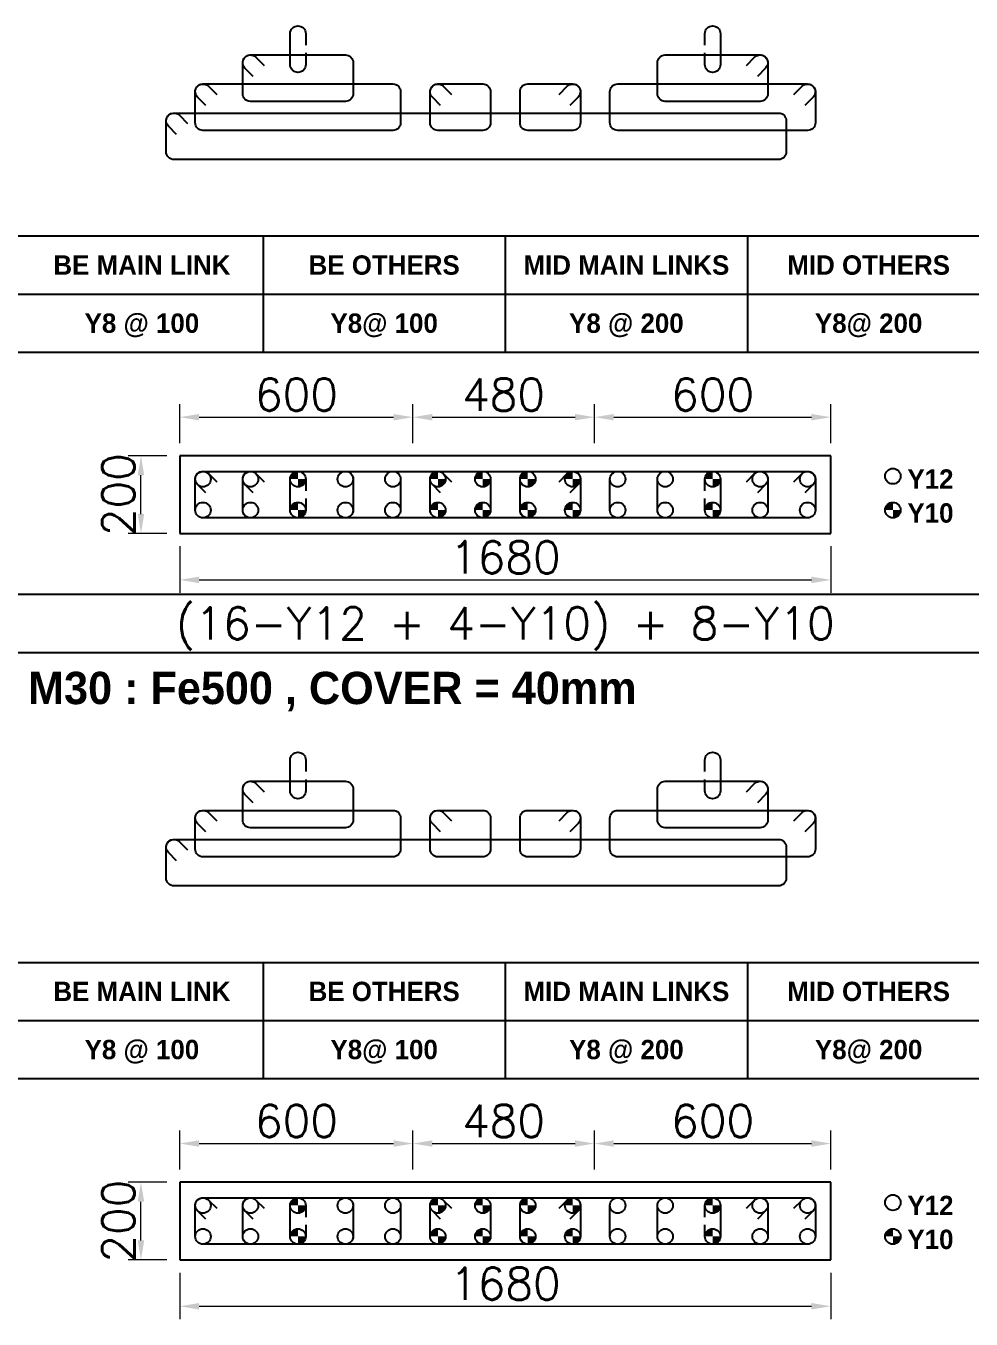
# Model space of a CAD drawing. Header units: millimetres. Extents: x -28707963 to -28231469, y 696001 to 896471.
# Drawn here: x -28305497 to -28298180, y 835758 to 845773 of the extents above; entities that cross this region are included whole.
import ezdxf
from ezdxf.enums import TextEntityAlignment as Align

# ---------------------------------------------------------------- set-up
doc = ezdxf.new("R2010")
doc.units = ezdxf.units.MM
doc.header["$MEASUREMENT"] = 0
doc.header["$PDMODE"] = 34
doc.header["$PDSIZE"] = -8
doc.layers.get('0').update_dxf_attribs({"lineweight": 5})
for name, color, linetype in [('09 COL TEXT-SCH', 2, 'Continuous'), ('14 REINF', 6, 'Continuous'), ('22 TABLE FRAME', 5, 'Continuous'), ('23 STIRRUPS', 5, 'Continuous'), ('TEXT', 4, 'Continuous')]:
    doc.layers.add(name, color=color, linetype=linetype)
doc.layers.add('19 COLUMN', color=1, linetype='Continuous', lineweight=25)
doc.styles.add('adani bold', font='')
doc.styles.add('ROMANS', font='simplex.shx')
doc.styles.get('adani bold').set_extended_font_data('Adani Bold', bold=True)
doc.dimstyles.new('D 50', dxfattribs={"dimscale": 100, "dimtxt": 3, "dimasz": 1.5, "dimexe": 1, "dimexo": 1, "dimgap": 0.5, "dimtad": 1, "dimdec": 0, "dimdsep": 46, "dimtxsty": 'ROMANS', "dimcen": 2.5, "dimclrd": 5, "dimclre": 5, "dimclrt": 4, "dimadec": 0, "dimazin": 0, "dimtfac": 1, "dimtdec": 0, "dimtmove": 0, "dimatfit": 3, "dimfxl": 1, "dimlwd": 0, "dimlwe": 0, "dimarcsym": 0})

# ---------------------------------------------------------------- blocks, each defined once
blk = doc.blocks.new('*D93')
at = {"color": 5, "lineweight": 0, "transparency": 16777216}
for p, q in [((-28304306, 836118), (-28304306, 835758)), ((-28299266, 836118), (-28299266, 835758)), ((-28304156, 835858), (-28299416, 835858))]:
    blk.add_line(p, q, dxfattribs=at)
at = {"color": 5, "transparency": 16777216}
for points in [[(-28304156, 835883), (-28304156, 835833), (-28304306, 835858)], [(-28299416, 835833), (-28299416, 835883), (-28299266, 835858)]]:
    blk.add_solid(points, dxfattribs=at)
at = {"layer": 'Defpoints', "color": 0, "transparency": 16777216}
for p in [(-28304306, 836218), (-28299266, 836218), (-28299266, 835858)]:
    blk.add_point(p, dxfattribs=at)
at = {"color": 4, "transparency": 16777216, "insert": (-28301786, 836033), "char_height": 250, "attachment_point": 5, "style": 'ROMANS'}
blk.add_mtext('1680', dxfattribs=at)
blk = doc.blocks.new('*D94')
at = {"color": 5, "lineweight": 0, "transparency": 16777216}
for p, q in [((-28304306, 841743), (-28304306, 841383)), ((-28299266, 841743), (-28299266, 841383)), ((-28304156, 841483), (-28299416, 841483))]:
    blk.add_line(p, q, dxfattribs=at)
at = {"color": 5, "transparency": 16777216}
for points in [[(-28304156, 841508), (-28304156, 841458), (-28304306, 841483)], [(-28299416, 841458), (-28299416, 841508), (-28299266, 841483)]]:
    blk.add_solid(points, dxfattribs=at)
at = {"layer": 'Defpoints', "color": 0, "transparency": 16777216}
for p in [(-28304306, 841843), (-28299266, 841843), (-28299266, 841483)]:
    blk.add_point(p, dxfattribs=at)
at = {"color": 4, "transparency": 16777216, "insert": (-28301786, 841658), "char_height": 250, "attachment_point": 5, "style": 'ROMANS'}
blk.add_mtext('1680', dxfattribs=at)
blk = doc.blocks.new('*D395')
at = {"color": 5, "lineweight": 0, "transparency": 16777216}
for p, q in [((-28304406, 836818), (-28304706, 836818)), ((-28304606, 836368), (-28304606, 836668)), ((-28304406, 836218), (-28304706, 836218))]:
    blk.add_line(p, q, dxfattribs=at)
at = {"color": 5, "transparency": 16777216}
for points in [[(-28304581, 836668), (-28304631, 836668), (-28304606, 836818)], [(-28304631, 836368), (-28304581, 836368), (-28304606, 836218)]]:
    blk.add_solid(points, dxfattribs=at)
at = {"layer": 'Defpoints', "color": 0, "transparency": 16777216}
for p in [(-28304606, 836818), (-28304306, 836818), (-28304306, 836218)]:
    blk.add_point(p, dxfattribs=at)
at = {"color": 4, "transparency": 16777216, "insert": (-28304781, 836518), "char_height": 250, "attachment_point": 5, "rotation": 90, "style": 'ROMANS'}
blk.add_mtext('200', dxfattribs=at)
blk = doc.blocks.new('*D396')
at = {"color": 5, "lineweight": 0, "transparency": 16777216}
for p, q in [((-28304306, 836918), (-28304306, 837218)), ((-28302501, 836918), (-28302501, 837218)), ((-28304156, 837118), (-28302651, 837118))]:
    blk.add_line(p, q, dxfattribs=at)
at = {"color": 5, "transparency": 16777216}
for points in [[(-28304156, 837143), (-28304156, 837093), (-28304306, 837118)], [(-28302651, 837093), (-28302651, 837143), (-28302501, 837118)]]:
    blk.add_solid(points, dxfattribs=at)
at = {"layer": 'Defpoints', "color": 0, "transparency": 16777216}
for p in [(-28302501, 837118), (-28304306, 836818), (-28302501, 836818)]:
    blk.add_point(p, dxfattribs=at)
at = {"color": 4, "transparency": 16777216, "insert": (-28303403, 837293), "char_height": 250, "attachment_point": 5, "style": 'ROMANS'}
blk.add_mtext('600', dxfattribs=at)
blk = doc.blocks.new('*D397')
at = {"color": 5, "lineweight": 0, "transparency": 16777216}
for p, q in [((-28302501, 836918), (-28302501, 837218)), ((-28301096, 836918), (-28301096, 837218)), ((-28302351, 837118), (-28301246, 837118))]:
    blk.add_line(p, q, dxfattribs=at)
at = {"color": 5, "transparency": 16777216}
for points in [[(-28302351, 837143), (-28302351, 837093), (-28302501, 837118)], [(-28301246, 837093), (-28301246, 837143), (-28301096, 837118)]]:
    blk.add_solid(points, dxfattribs=at)
at = {"layer": 'Defpoints', "color": 0, "transparency": 16777216}
for p in [(-28301096, 837118), (-28302501, 836818), (-28301096, 836818)]:
    blk.add_point(p, dxfattribs=at)
at = {"color": 4, "transparency": 16777216, "insert": (-28301799, 837293), "char_height": 250, "attachment_point": 5, "style": 'ROMANS'}
blk.add_mtext('480', dxfattribs=at)
blk = doc.blocks.new('*D398')
at = {"color": 5, "lineweight": 0, "transparency": 16777216}
for p, q in [((-28301096, 836918), (-28301096, 837218)), ((-28299266, 836918), (-28299266, 837218)), ((-28300946, 837118), (-28299416, 837118))]:
    blk.add_line(p, q, dxfattribs=at)
at = {"color": 5, "transparency": 16777216}
for points in [[(-28300946, 837143), (-28300946, 837093), (-28301096, 837118)], [(-28299416, 837093), (-28299416, 837143), (-28299266, 837118)]]:
    blk.add_solid(points, dxfattribs=at)
at = {"layer": 'Defpoints', "color": 0, "transparency": 16777216}
for p in [(-28299266, 837118), (-28301096, 836818), (-28299266, 836818)]:
    blk.add_point(p, dxfattribs=at)
at = {"color": 4, "transparency": 16777216, "insert": (-28300181, 837293), "char_height": 250, "attachment_point": 5, "style": 'ROMANS'}
blk.add_mtext('600', dxfattribs=at)
blk = doc.blocks.new('*D399')
at = {"color": 5, "lineweight": 0, "transparency": 16777216}
for p, q in [((-28304406, 842443), (-28304706, 842443)), ((-28304606, 841993), (-28304606, 842293)), ((-28304406, 841843), (-28304706, 841843))]:
    blk.add_line(p, q, dxfattribs=at)
at = {"color": 5, "transparency": 16777216}
for points in [[(-28304581, 842293), (-28304631, 842293), (-28304606, 842443)], [(-28304631, 841993), (-28304581, 841993), (-28304606, 841843)]]:
    blk.add_solid(points, dxfattribs=at)
at = {"layer": 'Defpoints', "color": 0, "transparency": 16777216}
for p in [(-28304606, 842443), (-28304306, 842443), (-28304306, 841843)]:
    blk.add_point(p, dxfattribs=at)
at = {"color": 4, "transparency": 16777216, "insert": (-28304781, 842143), "char_height": 250, "attachment_point": 5, "rotation": 90, "style": 'ROMANS'}
blk.add_mtext('200', dxfattribs=at)
blk = doc.blocks.new('*D400')
at = {"color": 5, "lineweight": 0, "transparency": 16777216}
for p, q in [((-28304306, 842543), (-28304306, 842843)), ((-28302501, 842543), (-28302501, 842843)), ((-28304156, 842743), (-28302651, 842743))]:
    blk.add_line(p, q, dxfattribs=at)
at = {"color": 5, "transparency": 16777216}
for points in [[(-28304156, 842768), (-28304156, 842718), (-28304306, 842743)], [(-28302651, 842718), (-28302651, 842768), (-28302501, 842743)]]:
    blk.add_solid(points, dxfattribs=at)
at = {"layer": 'Defpoints', "color": 0, "transparency": 16777216}
for p in [(-28302501, 842743), (-28304306, 842443), (-28302501, 842443)]:
    blk.add_point(p, dxfattribs=at)
at = {"color": 4, "transparency": 16777216, "insert": (-28303403, 842918), "char_height": 250, "attachment_point": 5, "style": 'ROMANS'}
blk.add_mtext('600', dxfattribs=at)
blk = doc.blocks.new('*D401')
at = {"color": 5, "lineweight": 0, "transparency": 16777216}
for p, q in [((-28302501, 842543), (-28302501, 842843)), ((-28301096, 842543), (-28301096, 842843)), ((-28302351, 842743), (-28301246, 842743))]:
    blk.add_line(p, q, dxfattribs=at)
at = {"color": 5, "transparency": 16777216}
for points in [[(-28302351, 842768), (-28302351, 842718), (-28302501, 842743)], [(-28301246, 842718), (-28301246, 842768), (-28301096, 842743)]]:
    blk.add_solid(points, dxfattribs=at)
at = {"layer": 'Defpoints', "color": 0, "transparency": 16777216}
for p in [(-28301096, 842743), (-28302501, 842443), (-28301096, 842443)]:
    blk.add_point(p, dxfattribs=at)
at = {"color": 4, "transparency": 16777216, "insert": (-28301799, 842918), "char_height": 250, "attachment_point": 5, "style": 'ROMANS'}
blk.add_mtext('480', dxfattribs=at)
blk = doc.blocks.new('*D402')
at = {"color": 5, "lineweight": 0, "transparency": 16777216}
for p, q in [((-28301096, 842543), (-28301096, 842843)), ((-28299266, 842543), (-28299266, 842843)), ((-28300946, 842743), (-28299416, 842743))]:
    blk.add_line(p, q, dxfattribs=at)
at = {"color": 5, "transparency": 16777216}
for points in [[(-28300946, 842768), (-28300946, 842718), (-28301096, 842743)], [(-28299416, 842718), (-28299416, 842768), (-28299266, 842743)]]:
    blk.add_solid(points, dxfattribs=at)
at = {"layer": 'Defpoints', "color": 0, "transparency": 16777216}
for p in [(-28299266, 842743), (-28301096, 842443), (-28299266, 842443)]:
    blk.add_point(p, dxfattribs=at)
at = {"color": 4, "transparency": 16777216, "insert": (-28300181, 842918), "char_height": 250, "attachment_point": 5, "style": 'ROMANS'}
blk.add_mtext('600', dxfattribs=at)

msp = doc.modelspace()

# ---------------------------------------------------------------- hatches: boundary and pattern name
at = {"layer": '14 REINF'}
h = msp.add_hatch(color=6, dxfattribs=at)
edge = h.paths.add_edge_path(flags=0)
edge.add_line((-28303451.1, 842263.4), (-28303391.1, 842263.4))
edge.add_line((-28303391.1, 842263.4), (-28303391.1, 842323.4))
edge.add_arc((-28303391.1, 842263.4), 60, 90, 180)
edge = h.paths.add_edge_path(flags=0)
edge.add_line((-28303331.1, 842263.4), (-28303391.1, 842263.4))
edge.add_line((-28303391.1, 842263.4), (-28303391.1, 842203.4))
edge.add_arc((-28303391.1, 842263.4), 60, 270, 360)
h = msp.add_hatch(color=6, dxfattribs=at)
edge = h.paths.add_edge_path(flags=0)
edge.add_line((-28302368.1, 842263.4), (-28302308.1, 842263.4))
edge.add_line((-28302308.1, 842263.4), (-28302308.1, 842323.4))
edge.add_arc((-28302308.1, 842263.4), 60, 90, 180)
edge = h.paths.add_edge_path(flags=0)
edge.add_line((-28302248.1, 842263.4), (-28302308.1, 842263.4))
edge.add_line((-28302308.1, 842263.4), (-28302308.1, 842203.4))
edge.add_arc((-28302308.1, 842263.4), 60, 270, 360)
h = msp.add_hatch(color=6, dxfattribs=at)
edge = h.paths.add_edge_path(flags=0)
edge.add_line((-28302020.1, 842263.4), (-28301960.1, 842263.4))
edge.add_line((-28301960.1, 842263.4), (-28301960.1, 842323.4))
edge.add_arc((-28301960.1, 842263.4), 60, 90, 180)
edge = h.paths.add_edge_path(flags=0)
edge.add_line((-28301900.1, 842263.4), (-28301960.1, 842263.4))
edge.add_line((-28301960.1, 842263.4), (-28301960.1, 842203.4))
edge.add_arc((-28301960.1, 842263.4), 60, 270, 360)
h = msp.add_hatch(color=6, dxfattribs=at)
edge = h.paths.add_edge_path(flags=0)
edge.add_line((-28301672.1, 842263.4), (-28301612.1, 842263.4))
edge.add_line((-28301612.1, 842263.4), (-28301612.1, 842323.4))
edge.add_arc((-28301612.1, 842263.4), 60, 90, 180)
edge = h.paths.add_edge_path(flags=0)
edge.add_line((-28301552.1, 842263.4), (-28301612.1, 842263.4))
edge.add_line((-28301612.1, 842263.4), (-28301612.1, 842203.4))
edge.add_arc((-28301612.1, 842263.4), 60, 270, 360)
h = msp.add_hatch(color=6, dxfattribs=at)
edge = h.paths.add_edge_path(flags=0)
edge.add_line((-28301324.1, 842263.4), (-28301264.1, 842263.4))
edge.add_line((-28301264.1, 842263.4), (-28301264.1, 842323.4))
edge.add_arc((-28301264.1, 842263.4), 60, 90, 180)
edge = h.paths.add_edge_path(flags=0)
edge.add_line((-28301204.1, 842263.4), (-28301264.1, 842263.4))
edge.add_line((-28301264.1, 842263.4), (-28301264.1, 842203.4))
edge.add_arc((-28301264.1, 842263.4), 60, 270, 360)
h = msp.add_hatch(color=6, dxfattribs=at)
edge = h.paths.add_edge_path(flags=0)
edge.add_line((-28300241.1, 842263.4), (-28300181.1, 842263.4))
edge.add_line((-28300181.1, 842263.4), (-28300181.1, 842323.4))
edge.add_arc((-28300181.1, 842263.4), 60, 90, 180)
edge = h.paths.add_edge_path(flags=0)
edge.add_line((-28300121.1, 842263.4), (-28300181.1, 842263.4))
edge.add_line((-28300181.1, 842263.4), (-28300181.1, 842203.4))
edge.add_arc((-28300181.1, 842263.4), 60, 270, 360)
h = msp.add_hatch(color=6, dxfattribs=at)
edge = h.paths.add_edge_path(flags=0)
edge.add_line((-28303451.1, 842023.4), (-28303391.1, 842023.4))
edge.add_line((-28303391.1, 842023.4), (-28303391.1, 842083.4))
edge.add_arc((-28303391.1, 842023.4), 60, 90, 180)
edge = h.paths.add_edge_path(flags=0)
edge.add_line((-28303331.1, 842023.4), (-28303391.1, 842023.4))
edge.add_line((-28303391.1, 842023.4), (-28303391.1, 841963.4))
edge.add_arc((-28303391.1, 842023.4), 60, 270, 360)
h = msp.add_hatch(color=6, dxfattribs=at)
edge = h.paths.add_edge_path(flags=0)
edge.add_line((-28302368.1, 842023.4), (-28302308.1, 842023.4))
edge.add_line((-28302308.1, 842023.4), (-28302308.1, 842083.4))
edge.add_arc((-28302308.1, 842023.4), 60, 90, 180)
edge = h.paths.add_edge_path(flags=0)
edge.add_line((-28302248.1, 842023.4), (-28302308.1, 842023.4))
edge.add_line((-28302308.1, 842023.4), (-28302308.1, 841963.4))
edge.add_arc((-28302308.1, 842023.4), 60, 270, 360)
h = msp.add_hatch(color=6, dxfattribs=at)
edge = h.paths.add_edge_path(flags=0)
edge.add_line((-28302020.1, 842023.4), (-28301960.1, 842023.4))
edge.add_line((-28301960.1, 842023.4), (-28301960.1, 842083.4))
edge.add_arc((-28301960.1, 842023.4), 60, 90, 180)
edge = h.paths.add_edge_path(flags=0)
edge.add_line((-28301900.1, 842023.4), (-28301960.1, 842023.4))
edge.add_line((-28301960.1, 842023.4), (-28301960.1, 841963.4))
edge.add_arc((-28301960.1, 842023.4), 60, 270, 360)
h = msp.add_hatch(color=6, dxfattribs=at)
edge = h.paths.add_edge_path(flags=0)
edge.add_line((-28301672.1, 842023.4), (-28301612.1, 842023.4))
edge.add_line((-28301612.1, 842023.4), (-28301612.1, 842083.4))
edge.add_arc((-28301612.1, 842023.4), 60, 90, 180)
edge = h.paths.add_edge_path(flags=0)
edge.add_line((-28301552.1, 842023.4), (-28301612.1, 842023.4))
edge.add_line((-28301612.1, 842023.4), (-28301612.1, 841963.4))
edge.add_arc((-28301612.1, 842023.4), 60, 270, 360)
h = msp.add_hatch(color=6, dxfattribs=at)
edge = h.paths.add_edge_path(flags=0)
edge.add_line((-28301324.1, 842023.4), (-28301264.1, 842023.4))
edge.add_line((-28301264.1, 842023.4), (-28301264.1, 842083.4))
edge.add_arc((-28301264.1, 842023.4), 60, 90, 180)
edge = h.paths.add_edge_path(flags=0)
edge.add_line((-28301204.1, 842023.4), (-28301264.1, 842023.4))
edge.add_line((-28301264.1, 842023.4), (-28301264.1, 841963.4))
edge.add_arc((-28301264.1, 842023.4), 60, 270, 360)
h = msp.add_hatch(color=6, dxfattribs=at)
edge = h.paths.add_edge_path(flags=0)
edge.add_line((-28300241.1, 842023.4), (-28300181.1, 842023.4))
edge.add_line((-28300181.1, 842023.4), (-28300181.1, 842083.4))
edge.add_arc((-28300181.1, 842023.4), 60, 90, 180)
edge = h.paths.add_edge_path(flags=0)
edge.add_line((-28300121.1, 842023.4), (-28300181.1, 842023.4))
edge.add_line((-28300181.1, 842023.4), (-28300181.1, 841963.4))
edge.add_arc((-28300181.1, 842023.4), 60, 270, 360)
h = msp.add_hatch(color=6, dxfattribs=at)
edge = h.paths.add_edge_path(flags=0)
edge.add_line((-28298846.1, 842023.4), (-28298786.1, 842023.4))
edge.add_line((-28298786.1, 842023.4), (-28298786.1, 842083.4))
edge.add_arc((-28298786.1, 842023.4), 60, 90, 180)
edge = h.paths.add_edge_path(flags=0)
edge.add_line((-28298726.1, 842023.4), (-28298786.1, 842023.4))
edge.add_line((-28298786.1, 842023.4), (-28298786.1, 841963.4))
edge.add_arc((-28298786.1, 842023.4), 60, 270, 360)
h = msp.add_hatch(color=6, dxfattribs=at)
edge = h.paths.add_edge_path(flags=0)
edge.add_line((-28303451.1, 836638.4), (-28303391.1, 836638.4))
edge.add_line((-28303391.1, 836638.4), (-28303391.1, 836698.4))
edge.add_arc((-28303391.1, 836638.4), 60, 90, 180)
edge = h.paths.add_edge_path(flags=0)
edge.add_line((-28303331.1, 836638.4), (-28303391.1, 836638.4))
edge.add_line((-28303391.1, 836638.4), (-28303391.1, 836578.4))
edge.add_arc((-28303391.1, 836638.4), 60, 270, 360)
h = msp.add_hatch(color=6, dxfattribs=at)
edge = h.paths.add_edge_path(flags=0)
edge.add_line((-28302368.1, 836638.4), (-28302308.1, 836638.4))
edge.add_line((-28302308.1, 836638.4), (-28302308.1, 836698.4))
edge.add_arc((-28302308.1, 836638.4), 60, 90, 180)
edge = h.paths.add_edge_path(flags=0)
edge.add_line((-28302248.1, 836638.4), (-28302308.1, 836638.4))
edge.add_line((-28302308.1, 836638.4), (-28302308.1, 836578.4))
edge.add_arc((-28302308.1, 836638.4), 60, 270, 360)
h = msp.add_hatch(color=6, dxfattribs=at)
edge = h.paths.add_edge_path(flags=0)
edge.add_line((-28302020.1, 836638.4), (-28301960.1, 836638.4))
edge.add_line((-28301960.1, 836638.4), (-28301960.1, 836698.4))
edge.add_arc((-28301960.1, 836638.4), 60, 90, 180)
edge = h.paths.add_edge_path(flags=0)
edge.add_line((-28301900.1, 836638.4), (-28301960.1, 836638.4))
edge.add_line((-28301960.1, 836638.4), (-28301960.1, 836578.4))
edge.add_arc((-28301960.1, 836638.4), 60, 270, 360)
h = msp.add_hatch(color=6, dxfattribs=at)
edge = h.paths.add_edge_path(flags=0)
edge.add_line((-28301672.1, 836638.4), (-28301612.1, 836638.4))
edge.add_line((-28301612.1, 836638.4), (-28301612.1, 836698.4))
edge.add_arc((-28301612.1, 836638.4), 60, 90, 180)
edge = h.paths.add_edge_path(flags=0)
edge.add_line((-28301552.1, 836638.4), (-28301612.1, 836638.4))
edge.add_line((-28301612.1, 836638.4), (-28301612.1, 836578.4))
edge.add_arc((-28301612.1, 836638.4), 60, 270, 360)
h = msp.add_hatch(color=6, dxfattribs=at)
edge = h.paths.add_edge_path(flags=0)
edge.add_line((-28301324.1, 836638.4), (-28301264.1, 836638.4))
edge.add_line((-28301264.1, 836638.4), (-28301264.1, 836698.4))
edge.add_arc((-28301264.1, 836638.4), 60, 90, 180)
edge = h.paths.add_edge_path(flags=0)
edge.add_line((-28301204.1, 836638.4), (-28301264.1, 836638.4))
edge.add_line((-28301264.1, 836638.4), (-28301264.1, 836578.4))
edge.add_arc((-28301264.1, 836638.4), 60, 270, 360)
h = msp.add_hatch(color=6, dxfattribs=at)
edge = h.paths.add_edge_path(flags=0)
edge.add_line((-28300241.1, 836638.4), (-28300181.1, 836638.4))
edge.add_line((-28300181.1, 836638.4), (-28300181.1, 836698.4))
edge.add_arc((-28300181.1, 836638.4), 60, 90, 180)
edge = h.paths.add_edge_path(flags=0)
edge.add_line((-28300121.1, 836638.4), (-28300181.1, 836638.4))
edge.add_line((-28300181.1, 836638.4), (-28300181.1, 836578.4))
edge.add_arc((-28300181.1, 836638.4), 60, 270, 360)
h = msp.add_hatch(color=6, dxfattribs=at)
edge = h.paths.add_edge_path(flags=0)
edge.add_line((-28303451.1, 836398.4), (-28303391.1, 836398.4))
edge.add_line((-28303391.1, 836398.4), (-28303391.1, 836458.4))
edge.add_arc((-28303391.1, 836398.4), 60, 90, 180)
edge = h.paths.add_edge_path(flags=0)
edge.add_line((-28303331.1, 836398.4), (-28303391.1, 836398.4))
edge.add_line((-28303391.1, 836398.4), (-28303391.1, 836338.4))
edge.add_arc((-28303391.1, 836398.4), 60, 270, 360)
h = msp.add_hatch(color=6, dxfattribs=at)
edge = h.paths.add_edge_path(flags=0)
edge.add_line((-28302368.1, 836398.4), (-28302308.1, 836398.4))
edge.add_line((-28302308.1, 836398.4), (-28302308.1, 836458.4))
edge.add_arc((-28302308.1, 836398.4), 60, 90, 180)
edge = h.paths.add_edge_path(flags=0)
edge.add_line((-28302248.1, 836398.4), (-28302308.1, 836398.4))
edge.add_line((-28302308.1, 836398.4), (-28302308.1, 836338.4))
edge.add_arc((-28302308.1, 836398.4), 60, 270, 360)
h = msp.add_hatch(color=6, dxfattribs=at)
edge = h.paths.add_edge_path(flags=0)
edge.add_line((-28302020.1, 836398.4), (-28301960.1, 836398.4))
edge.add_line((-28301960.1, 836398.4), (-28301960.1, 836458.4))
edge.add_arc((-28301960.1, 836398.4), 60, 90, 180)
edge = h.paths.add_edge_path(flags=0)
edge.add_line((-28301900.1, 836398.4), (-28301960.1, 836398.4))
edge.add_line((-28301960.1, 836398.4), (-28301960.1, 836338.4))
edge.add_arc((-28301960.1, 836398.4), 60, 270, 360)
h = msp.add_hatch(color=6, dxfattribs=at)
edge = h.paths.add_edge_path(flags=0)
edge.add_line((-28301672.1, 836398.4), (-28301612.1, 836398.4))
edge.add_line((-28301612.1, 836398.4), (-28301612.1, 836458.4))
edge.add_arc((-28301612.1, 836398.4), 60, 90, 180)
edge = h.paths.add_edge_path(flags=0)
edge.add_line((-28301552.1, 836398.4), (-28301612.1, 836398.4))
edge.add_line((-28301612.1, 836398.4), (-28301612.1, 836338.4))
edge.add_arc((-28301612.1, 836398.4), 60, 270, 360)
h = msp.add_hatch(color=6, dxfattribs=at)
edge = h.paths.add_edge_path(flags=0)
edge.add_line((-28301324.1, 836398.4), (-28301264.1, 836398.4))
edge.add_line((-28301264.1, 836398.4), (-28301264.1, 836458.4))
edge.add_arc((-28301264.1, 836398.4), 60, 90, 180)
edge = h.paths.add_edge_path(flags=0)
edge.add_line((-28301204.1, 836398.4), (-28301264.1, 836398.4))
edge.add_line((-28301264.1, 836398.4), (-28301264.1, 836338.4))
edge.add_arc((-28301264.1, 836398.4), 60, 270, 360)
h = msp.add_hatch(color=6, dxfattribs=at)
edge = h.paths.add_edge_path(flags=0)
edge.add_line((-28300241.1, 836398.4), (-28300181.1, 836398.4))
edge.add_line((-28300181.1, 836398.4), (-28300181.1, 836458.4))
edge.add_arc((-28300181.1, 836398.4), 60, 90, 180)
edge = h.paths.add_edge_path(flags=0)
edge.add_line((-28300121.1, 836398.4), (-28300181.1, 836398.4))
edge.add_line((-28300181.1, 836398.4), (-28300181.1, 836338.4))
edge.add_arc((-28300181.1, 836398.4), 60, 270, 360)
h = msp.add_hatch(color=6, dxfattribs=at)
edge = h.paths.add_edge_path(flags=0)
edge.add_line((-28298846.1, 836398.4), (-28298786.1, 836398.4))
edge.add_line((-28298786.1, 836398.4), (-28298786.1, 836458.4))
edge.add_arc((-28298786.1, 836398.4), 60, 90, 180)
edge = h.paths.add_edge_path(flags=0)
edge.add_line((-28298726.1, 836398.4), (-28298786.1, 836398.4))
edge.add_line((-28298786.1, 836398.4), (-28298786.1, 836338.4))
edge.add_arc((-28298786.1, 836398.4), 60, 270, 360)

# ---------------------------------------------------------------- linework, layer by layer
at = {"layer": '14 REINF', "color": 6}
for centre in [(-28304126.1, 842263.4), (-28303758.6, 842263.4), (-28303391.1, 842263.4), (-28303023.6, 842263.4), (-28302656.1, 842263.4), (-28302308.1, 842263.4), (-28301960.1, 842263.4), (-28301612.1, 842263.4), (-28301264.1, 842263.4), (-28300916.1, 842263.4), (-28300548.6, 842263.4), (-28300181.1, 842263.4), (-28299813.6, 842263.4), (-28299446.1, 842263.4), (-28298786.1, 842285.9), (-28304126.1, 842023.4), (-28303758.6, 842023.4), (-28303391.1, 842023.4), (-28303023.6, 842023.4), (-28302656.1, 842023.4), (-28302308.1, 842023.4), (-28301960.1, 842023.4), (-28301612.1, 842023.4), (-28301264.1, 842023.4), (-28300916.1, 842023.4), (-28300548.6, 842023.4), (-28300181.1, 842023.4), (-28299813.6, 842023.4), (-28299446.1, 842023.4), (-28298786.1, 842023.4), (-28304126.1, 836638.4), (-28303758.6, 836638.4), (-28303391.1, 836638.4), (-28303023.6, 836638.4), (-28302656.1, 836638.4), (-28302308.1, 836638.4), (-28301960.1, 836638.4), (-28301612.1, 836638.4), (-28301264.1, 836638.4), (-28300916.1, 836638.4), (-28300548.6, 836638.4), (-28300181.1, 836638.4), (-28299813.6, 836638.4), (-28299446.1, 836638.4), (-28298786.1, 836660.9), (-28304126.1, 836398.4), (-28303758.6, 836398.4), (-28303391.1, 836398.4), (-28303023.6, 836398.4), (-28302656.1, 836398.4), (-28302308.1, 836398.4), (-28301960.1, 836398.4), (-28301612.1, 836398.4), (-28301264.1, 836398.4), (-28300916.1, 836398.4), (-28300548.6, 836398.4), (-28300181.1, 836398.4), (-28299813.6, 836398.4), (-28299446.1, 836398.4), (-28298786.1, 836398.4)]:
    msp.add_circle(centre, 60, dxfattribs=at)
at = {"layer": '19 COLUMN', "color": 4}
for points in [[(-28299266.1, 842443.4), (-28304306.1, 842443.4)], [(-28304306.1, 842443.4), (-28304306.1, 841843.4)], [(-28299266.1, 841843.4), (-28299266.1, 842443.4)], [(-28304306.1, 841843.4), (-28299266.1, 841843.4)], [(-28299266.1, 836818.4), (-28304306.1, 836818.4)], [(-28304306.1, 836818.4), (-28304306.1, 836218.4)], [(-28299266.1, 836218.4), (-28299266.1, 836818.4)], [(-28304306.1, 836218.4), (-28299266.1, 836218.4)]]:
    msp.add_lwpolyline(points, dxfattribs=at)
at = {"layer": '22 TABLE FRAME', "color": 5, "linetype": 'Continuous'}
for p, q in [((-28330286.1, 844146.2), (-28245536.1, 844146.2)), ((-28303661.1, 844146.2), (-28303661.1, 843246.2)), ((-28301786.1, 844146.2), (-28301786.1, 843246.2)), ((-28299911.1, 844146.2), (-28299911.1, 843246.2)), ((-28330286.1, 843696.2), (-28245536.1, 843696.2)), ((-28330286.1, 843246.2), (-28245536.1, 843246.2)), ((-28330286.1, 841371.2), (-28245536.1, 841371.2)), ((-28334786.1, 840921.2), (-28245536.1, 840921.2)), ((-28330286.1, 838521.2), (-28245536.1, 838521.2)), ((-28303661.1, 838521.2), (-28303661.1, 837621.2)), ((-28301786.1, 838521.2), (-28301786.1, 837621.2)), ((-28299911.1, 838521.2), (-28299911.1, 837621.2)), ((-28330286.1, 838071.2), (-28245536.1, 838071.2)), ((-28330286.1, 837621.2), (-28245536.1, 837621.2))]:
    msp.add_line(p, q, dxfattribs=at)
at = {"layer": '23 STIRRUPS', "color": 5}
for points in [[(-28303331.1, 845563.4), (-28303331.1, 845473.4, -1), (-28303451.1, 845473.4), (-28303451.1, 845713.4, -1), (-28303331.1, 845713.4), (-28303331.1, 845623.4)], [(-28300241.1, 845623.4), (-28300241.1, 845713.4, -1), (-28300121.1, 845713.4), (-28300121.1, 845473.4, -1), (-28300241.1, 845473.4), (-28300241.1, 845563.4)], [(-28303737.4, 845382.3), (-28303801, 845445.9, -0.668178), (-28303758.6, 845548.4), (-28303023.6, 845548.4, -0.4142136), (-28302963.6, 845488.4), (-28302963.6, 845248.4, -0.4142136), (-28303023.6, 845188.4), (-28303758.6, 845188.4, -0.4142136), (-28303818.6, 845248.4), (-28303818.6, 845488.4, -0.6681793), (-28303716.2, 845530.8), (-28303652.5, 845467.1)], [(-28299919.7, 845467.1), (-28299856, 845530.8, -0.6681793), (-28299753.6, 845488.4), (-28299753.6, 845248.4, -0.4142136), (-28299813.6, 845188.4), (-28300548.6, 845188.4, -0.4142136), (-28300608.6, 845248.4), (-28300608.6, 845488.4, -0.4142136), (-28300548.6, 845548.4), (-28299813.6, 845548.4, -0.668178), (-28299771.2, 845445.9), (-28299834.8, 845382.3)], [(-28304104.9, 845157.3), (-28304168.5, 845220.9, -0.668178), (-28304126.1, 845323.4), (-28302656.1, 845323.4, -0.4142136), (-28302596.1, 845263.4), (-28302596.1, 845023.4, -0.4142136), (-28302656.1, 844963.4), (-28304126.1, 844963.4, -0.4142136), (-28304186.1, 845023.4), (-28304186.1, 845263.4, -0.6681793), (-28304083.7, 845305.8), (-28304020, 845242.1)], [(-28302286.9, 845157.3), (-28302350.5, 845220.9, -0.668178), (-28302308.1, 845323.4), (-28301960.1, 845323.4, -0.4142136), (-28301900.1, 845263.4), (-28301900.1, 845023.4, -0.4142136), (-28301960.1, 844963.4), (-28302308.1, 844963.4, -0.4142136), (-28302368.1, 845023.4), (-28302368.1, 845263.4, -0.6681793), (-28302265.7, 845305.8), (-28302202, 845242.1)], [(-28301370.2, 845242.1), (-28301306.5, 845305.8, -0.6681793), (-28301204.1, 845263.4), (-28301204.1, 845023.4, -0.4142136), (-28301264.1, 844963.4), (-28301612.1, 844963.4, -0.4142136), (-28301672.1, 845023.4), (-28301672.1, 845263.4, -0.4142136), (-28301612.1, 845323.4), (-28301264.1, 845323.4, -0.668178), (-28301221.7, 845220.9), (-28301285.3, 845157.3)], [(-28299552.2, 845242.1), (-28299488.5, 845305.8, -0.6681793), (-28299386.1, 845263.4), (-28299386.1, 845023.4, -0.4142136), (-28299446.1, 844963.4), (-28300916.1, 844963.4, -0.4142136), (-28300976.1, 845023.4), (-28300976.1, 845263.4, -0.4142136), (-28300916.1, 845323.4), (-28299446.1, 845323.4, -0.668178), (-28299403.7, 845220.9), (-28299467.3, 845157.3)], [(-28304329.9, 844932.3), (-28304393.5, 844995.9, -0.668178), (-28304351.1, 845098.4), (-28299671.1, 845098.4, -0.4142136), (-28299611.1, 845038.4), (-28299611.1, 844798.4, -0.4142136), (-28299671.1, 844738.4), (-28304351.1, 844738.4, -0.4142136), (-28304411.1, 844798.4), (-28304411.1, 845038.4, -0.6681793), (-28304308.7, 845080.8), (-28304245, 845017.1)], [(-28304104.9, 842157.3), (-28304168.5, 842220.9, -0.668178), (-28304126.1, 842323.4), (-28299446.1, 842323.4, -0.4142136), (-28299386.1, 842263.4), (-28299386.1, 842023.4, -0.4142136), (-28299446.1, 841963.4), (-28304126.1, 841963.4, -0.4142136), (-28304186.1, 842023.4), (-28304186.1, 842263.4, -0.6681793), (-28304083.7, 842305.8), (-28304020, 842242.1)], [(-28304104.9, 842157.3), (-28304168.5, 842220.9, -0.668178), (-28304126.1, 842323.4), (-28302656.1, 842323.4, -0.4142136), (-28302596.1, 842263.4), (-28302596.1, 842023.4, -0.4142136), (-28302656.1, 841963.4), (-28304126.1, 841963.4, -0.4142136), (-28304186.1, 842023.4), (-28304186.1, 842263.4, -0.6681793), (-28304083.7, 842305.8), (-28304020, 842242.1)], [(-28303737.4, 842157.3), (-28303801, 842220.9, -0.668178), (-28303758.6, 842323.4), (-28303023.6, 842323.4, -0.4142136), (-28302963.6, 842263.4), (-28302963.6, 842023.4, -0.4142136), (-28303023.6, 841963.4), (-28303758.6, 841963.4, -0.4142136), (-28303818.6, 842023.4), (-28303818.6, 842263.4, -0.6681793), (-28303716.2, 842305.8), (-28303652.5, 842242.1)], [(-28303331.1, 842113.4), (-28303331.1, 842023.4, -1), (-28303451.1, 842023.4), (-28303451.1, 842263.4, -1), (-28303331.1, 842263.4), (-28303331.1, 842173.4)], [(-28302286.9, 842157.3), (-28302350.5, 842220.9, -0.668178), (-28302308.1, 842323.4), (-28301960.1, 842323.4, -0.4142136), (-28301900.1, 842263.4), (-28301900.1, 842023.4, -0.4142136), (-28301960.1, 841963.4), (-28302308.1, 841963.4, -0.4142136), (-28302368.1, 842023.4), (-28302368.1, 842263.4, -0.6681793), (-28302265.7, 842305.8), (-28302202, 842242.1)], [(-28301370.2, 842242.1), (-28301306.5, 842305.8, -0.6681793), (-28301204.1, 842263.4), (-28301204.1, 842023.4, -0.4142136), (-28301264.1, 841963.4), (-28301612.1, 841963.4, -0.4142136), (-28301672.1, 842023.4), (-28301672.1, 842263.4, -0.4142136), (-28301612.1, 842323.4), (-28301264.1, 842323.4, -0.668178), (-28301221.7, 842220.9), (-28301285.3, 842157.3)], [(-28299552.2, 842242.1), (-28299488.5, 842305.8, -0.6681793), (-28299386.1, 842263.4), (-28299386.1, 842023.4, -0.4142136), (-28299446.1, 841963.4), (-28300916.1, 841963.4, -0.4142136), (-28300976.1, 842023.4), (-28300976.1, 842263.4, -0.4142136), (-28300916.1, 842323.4), (-28299446.1, 842323.4, -0.668178), (-28299403.7, 842220.9), (-28299467.3, 842157.3)], [(-28299919.7, 842242.1), (-28299856, 842305.8, -0.6681793), (-28299753.6, 842263.4), (-28299753.6, 842023.4, -0.4142136), (-28299813.6, 841963.4), (-28300548.6, 841963.4, -0.4142136), (-28300608.6, 842023.4), (-28300608.6, 842263.4, -0.4142136), (-28300548.6, 842323.4), (-28299813.6, 842323.4, -0.668178), (-28299771.2, 842220.9), (-28299834.8, 842157.3)], [(-28300241.1, 842173.4), (-28300241.1, 842263.4, -1), (-28300121.1, 842263.4), (-28300121.1, 842023.4, -1), (-28300241.1, 842023.4), (-28300241.1, 842113.4)], [(-28303331.1, 839938.4), (-28303331.1, 839848.4, -1), (-28303451.1, 839848.4), (-28303451.1, 840088.4, -1), (-28303331.1, 840088.4), (-28303331.1, 839998.4)], [(-28300241.1, 839998.4), (-28300241.1, 840088.4, -1), (-28300121.1, 840088.4), (-28300121.1, 839848.4, -1), (-28300241.1, 839848.4), (-28300241.1, 839938.4)], [(-28303737.4, 839757.3), (-28303801, 839820.9, -0.668178), (-28303758.6, 839923.4), (-28303023.6, 839923.4, -0.4142136), (-28302963.6, 839863.4), (-28302963.6, 839623.4, -0.4142136), (-28303023.6, 839563.4), (-28303758.6, 839563.4, -0.4142136), (-28303818.6, 839623.4), (-28303818.6, 839863.4, -0.6681793), (-28303716.2, 839905.8), (-28303652.5, 839842.1)], [(-28299919.7, 839842.1), (-28299856, 839905.8, -0.6681793), (-28299753.6, 839863.4), (-28299753.6, 839623.4, -0.4142136), (-28299813.6, 839563.4), (-28300548.6, 839563.4, -0.4142136), (-28300608.6, 839623.4), (-28300608.6, 839863.4, -0.4142136), (-28300548.6, 839923.4), (-28299813.6, 839923.4, -0.668178), (-28299771.2, 839820.9), (-28299834.8, 839757.3)], [(-28304104.9, 839532.3), (-28304168.5, 839595.9, -0.668178), (-28304126.1, 839698.4), (-28302656.1, 839698.4, -0.4142136), (-28302596.1, 839638.4), (-28302596.1, 839398.4, -0.4142136), (-28302656.1, 839338.4), (-28304126.1, 839338.4, -0.4142136), (-28304186.1, 839398.4), (-28304186.1, 839638.4, -0.6681793), (-28304083.7, 839680.8), (-28304020, 839617.1)], [(-28302286.9, 839532.3), (-28302350.5, 839595.9, -0.668178), (-28302308.1, 839698.4), (-28301960.1, 839698.4, -0.4142136), (-28301900.1, 839638.4), (-28301900.1, 839398.4, -0.4142136), (-28301960.1, 839338.4), (-28302308.1, 839338.4, -0.4142136), (-28302368.1, 839398.4), (-28302368.1, 839638.4, -0.6681793), (-28302265.7, 839680.8), (-28302202, 839617.1)], [(-28301370.2, 839617.1), (-28301306.5, 839680.8, -0.6681793), (-28301204.1, 839638.4), (-28301204.1, 839398.4, -0.4142136), (-28301264.1, 839338.4), (-28301612.1, 839338.4, -0.4142136), (-28301672.1, 839398.4), (-28301672.1, 839638.4, -0.4142136), (-28301612.1, 839698.4), (-28301264.1, 839698.4, -0.668178), (-28301221.7, 839595.9), (-28301285.3, 839532.3)], [(-28299552.2, 839617.1), (-28299488.5, 839680.8, -0.6681793), (-28299386.1, 839638.4), (-28299386.1, 839398.4, -0.4142136), (-28299446.1, 839338.4), (-28300916.1, 839338.4, -0.4142136), (-28300976.1, 839398.4), (-28300976.1, 839638.4, -0.4142136), (-28300916.1, 839698.4), (-28299446.1, 839698.4, -0.668178), (-28299403.7, 839595.9), (-28299467.3, 839532.3)], [(-28304329.9, 839307.3), (-28304393.5, 839370.9, -0.668178), (-28304351.1, 839473.4), (-28299671.1, 839473.4, -0.4142136), (-28299611.1, 839413.4), (-28299611.1, 839173.4, -0.4142136), (-28299671.1, 839113.4), (-28304351.1, 839113.4, -0.4142136), (-28304411.1, 839173.4), (-28304411.1, 839413.4, -0.6681793), (-28304308.7, 839455.8), (-28304245, 839392.1)], [(-28304104.9, 836532.3), (-28304168.5, 836595.9, -0.668178), (-28304126.1, 836698.4), (-28299446.1, 836698.4, -0.4142136), (-28299386.1, 836638.4), (-28299386.1, 836398.4, -0.4142136), (-28299446.1, 836338.4), (-28304126.1, 836338.4, -0.4142136), (-28304186.1, 836398.4), (-28304186.1, 836638.4, -0.6681793), (-28304083.7, 836680.8), (-28304020, 836617.1)], [(-28304104.9, 836532.3), (-28304168.5, 836595.9, -0.668178), (-28304126.1, 836698.4), (-28302656.1, 836698.4, -0.4142136), (-28302596.1, 836638.4), (-28302596.1, 836398.4, -0.4142136), (-28302656.1, 836338.4), (-28304126.1, 836338.4, -0.4142136), (-28304186.1, 836398.4), (-28304186.1, 836638.4, -0.6681793), (-28304083.7, 836680.8), (-28304020, 836617.1)], [(-28303737.4, 836532.3), (-28303801, 836595.9, -0.668178), (-28303758.6, 836698.4), (-28303023.6, 836698.4, -0.4142136), (-28302963.6, 836638.4), (-28302963.6, 836398.4, -0.4142136), (-28303023.6, 836338.4), (-28303758.6, 836338.4, -0.4142136), (-28303818.6, 836398.4), (-28303818.6, 836638.4, -0.6681793), (-28303716.2, 836680.8), (-28303652.5, 836617.1)], [(-28303331.1, 836488.4), (-28303331.1, 836398.4, -1), (-28303451.1, 836398.4), (-28303451.1, 836638.4, -1), (-28303331.1, 836638.4), (-28303331.1, 836548.4)], [(-28302286.9, 836532.3), (-28302350.5, 836595.9, -0.668178), (-28302308.1, 836698.4), (-28301960.1, 836698.4, -0.4142136), (-28301900.1, 836638.4), (-28301900.1, 836398.4, -0.4142136), (-28301960.1, 836338.4), (-28302308.1, 836338.4, -0.4142136), (-28302368.1, 836398.4), (-28302368.1, 836638.4, -0.6681793), (-28302265.7, 836680.8), (-28302202, 836617.1)], [(-28301370.2, 836617.1), (-28301306.5, 836680.8, -0.6681793), (-28301204.1, 836638.4), (-28301204.1, 836398.4, -0.4142136), (-28301264.1, 836338.4), (-28301612.1, 836338.4, -0.4142136), (-28301672.1, 836398.4), (-28301672.1, 836638.4, -0.4142136), (-28301612.1, 836698.4), (-28301264.1, 836698.4, -0.668178), (-28301221.7, 836595.9), (-28301285.3, 836532.3)], [(-28299552.2, 836617.1), (-28299488.5, 836680.8, -0.6681793), (-28299386.1, 836638.4), (-28299386.1, 836398.4, -0.4142136), (-28299446.1, 836338.4), (-28300916.1, 836338.4, -0.4142136), (-28300976.1, 836398.4), (-28300976.1, 836638.4, -0.4142136), (-28300916.1, 836698.4), (-28299446.1, 836698.4, -0.668178), (-28299403.7, 836595.9), (-28299467.3, 836532.3)], [(-28299919.7, 836617.1), (-28299856, 836680.8, -0.6681793), (-28299753.6, 836638.4), (-28299753.6, 836398.4, -0.4142136), (-28299813.6, 836338.4), (-28300548.6, 836338.4, -0.4142136), (-28300608.6, 836398.4), (-28300608.6, 836638.4, -0.4142136), (-28300548.6, 836698.4), (-28299813.6, 836698.4, -0.668178), (-28299771.2, 836595.9), (-28299834.8, 836532.3)], [(-28300241.1, 836548.4), (-28300241.1, 836638.4, -1), (-28300121.1, 836638.4), (-28300121.1, 836398.4, -1), (-28300241.1, 836398.4), (-28300241.1, 836488.4)]]:
    msp.add_lwpolyline(points, format="xyb", dxfattribs=at)

# ---------------------------------------------------------------- texts
at = {"layer": '09 COL TEXT-SCH', "color": 3, "linetype": 'Continuous', "style": 'ROMANS'}
msp.add_text('(16-Y12 + 4-Y10) + 8-Y10', height=250, dxfattribs=at).set_placement((-28301786.1, 841146.2), align=Align.MIDDLE_CENTER)
at = {"layer": 'TEXT', "style": 'adani bold'}
for s, p in [('BE MAIN LINK', (-28304598.6, 843921.2)), ('BE OTHERS', (-28302723.6, 843921.2)), ('MID MAIN LINKS', (-28300848.6, 843921.2)), ('MID OTHERS', (-28298973.6, 843921.2)), ('Y8 @ 100', (-28304598.6, 843471.2)), ('Y8@ 100', (-28302723.6, 843471.2)), ('Y8 @ 200', (-28300848.6, 843471.2)), ('Y8@ 200', (-28298973.6, 843471.2)), ('BE MAIN LINK', (-28304598.6, 838296.2)), ('BE OTHERS', (-28302723.6, 838296.2)), ('MID MAIN LINKS', (-28300848.6, 838296.2)), ('MID OTHERS', (-28298973.6, 838296.2)), ('Y8 @ 100', (-28304598.6, 837846.2)), ('Y8@ 100', (-28302723.6, 837846.2)), ('Y8 @ 200', (-28300848.6, 837846.2)), ('Y8@ 200', (-28298973.6, 837846.2))]:
    msp.add_text(s, height=150, dxfattribs=at).set_placement(p, align=Align.MIDDLE_CENTER)
for s, p in [('Y12', (-28298673.6, 842263.7)), ('Y10', (-28298673.6, 842001.2)), ('Y12', (-28298673.6, 836638.7)), ('Y10', (-28298673.6, 836376.2))]:
    msp.add_text(s, height=150, dxfattribs=at).set_placement(p, align=Align.MIDDLE_LEFT)
at = {"layer": 'TEXT', "lineweight": 40, "style": 'adani bold'}
msp.add_text('M30 : Fe500 , COVER = 40mm', height=250, dxfattribs=at).set_placement((-28305479.8, 840521.2))

# ---------------------------------------------------------------- dimensions: what is measured, and where the dimension line sits
for p1, p2, distance, text, override, picture, middle in [((-28304306.1, 842443.4), (-28302500.7, 842443.4), 300, '600', {"dimtxt": 2.5, "dimtxsty": 'ROMANS'}, '*D400', (-28303403.4, 842918.4)), ((-28302500.7, 842443.4), (-28301096.4, 842443.4), 300, '480', {"dimtxt": 2.5, "dimtxsty": 'ROMANS'}, '*D401', (-28301798.6, 842918.4)), ((-28301096.4, 842443.4), (-28299266.1, 842443.4), 300, '600', {"dimtxt": 2.5, "dimtxsty": 'ROMANS'}, '*D402', (-28300181.3, 842918.4)), ((-28304306.1, 841843.4), (-28299266.1, 841843.4), -360, '1680', {"dimtxt": 2.5}, '*D94', (-28301786.1, 841658.4)), ((-28304306.1, 836818.4), (-28302500.7, 836818.4), 300, '600', {"dimtxt": 2.5, "dimtxsty": 'ROMANS'}, '*D396', (-28303403.4, 837293.4)), ((-28302500.7, 836818.4), (-28301096.4, 836818.4), 300, '480', {"dimtxt": 2.5, "dimtxsty": 'ROMANS'}, '*D397', (-28301798.6, 837293.4)), ((-28301096.4, 836818.4), (-28299266.1, 836818.4), 300, '600', {"dimtxt": 2.5, "dimtxsty": 'ROMANS'}, '*D398', (-28300181.3, 837293.4)), ((-28304306.1, 836218.4), (-28299266.1, 836218.4), -360, '1680', {"dimtxt": 2.5}, '*D93', (-28301786.1, 836033.4))]:
    dim = msp.add_aligned_dim(p1=p1, p2=p2, distance=distance, text=text, dimstyle='D 50', override=override)
    dim.commit()
    dim.dimension.update_dxf_attribs({"geometry": picture, "text_midpoint": middle})
for base, p1, p2, picture, middle in [((-28304606.1, 842443.4), (-28304306.1, 841843.4), (-28304306.1, 842443.4), '*D399', (-28304606.1, 842143.4)), ((-28304606.1, 836818.4), (-28304306.1, 836218.4), (-28304306.1, 836818.4), '*D395', (-28304606.1, 836518.4))]:
    dim = msp.add_linear_dim(base=base, p1=p1, p2=p2, angle=90, text='200', dimstyle='D 50', override={"dimtxt": 2.5})
    dim.commit()
    dim.dimension.update_dxf_attribs({"geometry": picture, "text_midpoint": middle, "dimtype": 161})

doc.saveas('drawing.dxf')
